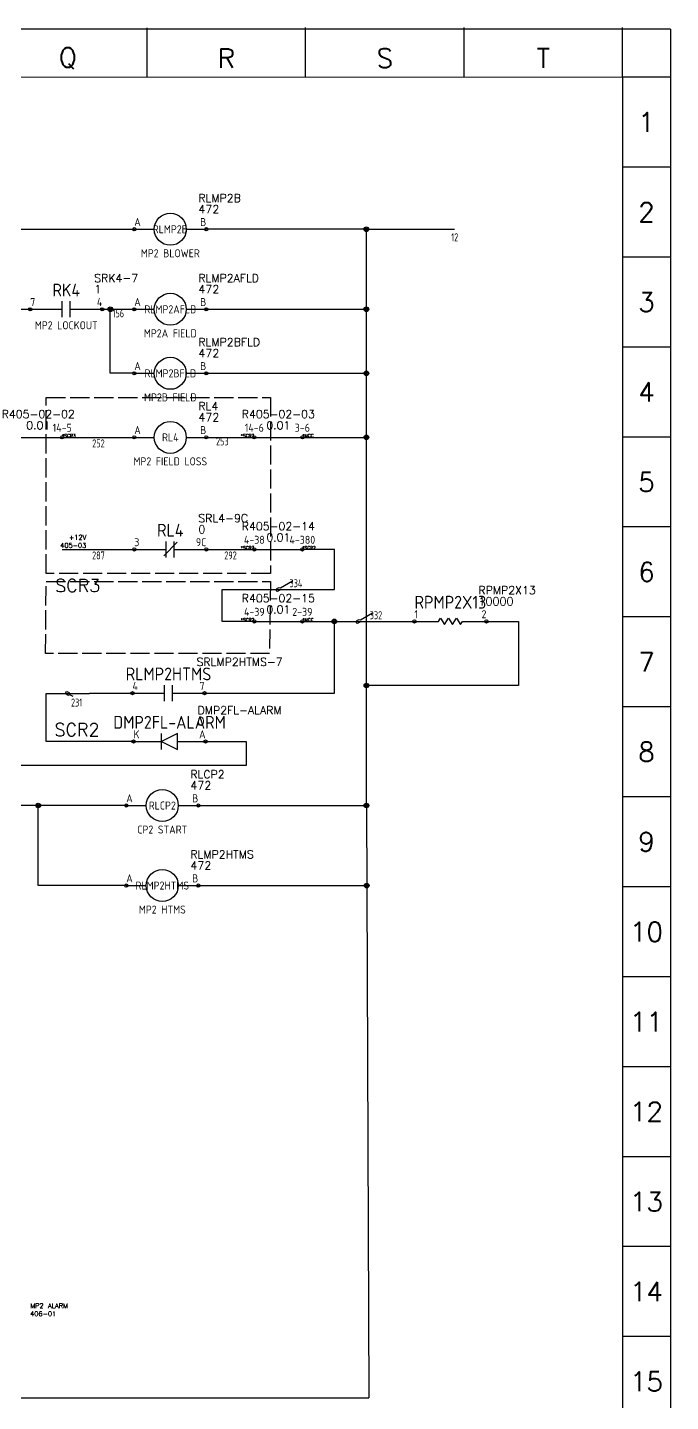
# Model space of a CAD drawing. Header units: millimetres. Extents: x 0 to 1020, y 0 to 646.
# Drawn here: x 819.1 to 1020, y 216.3 to 645.5 of the extents above; entities that cross this region are included whole.
import ezdxf
from ezdxf.enums import TextEntityAlignment as Align

# ---------------------------------------------------------------- set-up
doc = ezdxf.new("R2010")
doc.units = ezdxf.units.MM
doc.header["$LTSCALE"] = 0.5
doc.linetypes.add('ACAD_ISO02W100', pattern=[15, 12, -3])
for name, color, linetype in [('LOCBOX', 7, 'ACAD_ISO02W100'), ('NETLIST', 50, 'Continuous'), ('OUTLINE_GRID', 7, 'Continuous'), ('SYMS', 7, 'Continuous'), ('WIREFIXED', 7, 'Continuous'), ('WIRENO', 7, 'Continuous'), ('WIRES', 7, 'Continuous')]:
    doc.layers.add(name, color=color, linetype=linetype)
doc.styles.get("Standard").update_dxf_attribs({"font": 'txt.shx', "bigfont": 'gbcbig.shx'})
doc.styles.add('WD_IEC', font='isocp2.shx', dxfattribs={"width": 0.9, "height": 4})

# ---------------------------------------------------------------- blocks, each defined once
blk = doc.blocks.new('2010 Grid')
at = {"layer": 'OUTLINE_GRID'}
for p, q in [((850, 481.25), (0, 481.25)), ((713.75, 468.68), (713.75, 481.62)), ((755, 468.7), (755, 481.64)), ((796.25, 468.72), (796.25, 481.67)), ((837.5, 468.74), (837.5, 481.69)), ((850, 481.25), (850, 0)), ((837.5, 468.74), (12.5, 468.31)), ((837.5, 468.74), (837.5, 0)), ((850, 468.74), (837.5, 468.74)), ((850, 445.33), (837.5, 445.33)), ((850, 421.91), (837.5, 421.91)), ((850, 398.5), (837.5, 398.5)), ((850, 375.08), (837.5, 375.08)), ((850, 351.67), (837.5, 351.67)), ((850, 328.25), (837.5, 328.25)), ((850, 304.84), (837.5, 304.84)), ((850, 281.42), (837.5, 281.42)), ((850, 258.01), (837.5, 258.01)), ((850, 234.59), (837.5, 234.59)), ((850, 211.18), (837.5, 211.18)), ((850, 187.76), (837.5, 187.76)), ((850, 164.35), (837.5, 164.35)), ((850, 140.93), (837.5, 140.93))]:
    blk.add_line(p, q, dxfattribs=at)
at = {"layer": 'OUTLINE_GRID', "char_height": 5, "width": 17.7556, "attachment_point": 5}
for s, insert in [('Q', (693.12, 473.63)), ('R', (734.38, 473.65)), ('S', (775.62, 473.67)), ('T', (816.88, 473.69)), ('1', (843.75, 457.04)), ('2', (843.75, 433.62)), ('3', (843.75, 410.21)), ('4', (843.75, 386.79)), ('5', (843.75, 363.37)), ('6', (843.75, 339.96)), ('7', (843.75, 316.54)), ('8', (843.75, 293.13)), ('9', (843.75, 269.71)), ('10', (843.75, 246.3)), ('11', (843.75, 222.88)), ('12', (843.75, 199.47)), ('13', (843.75, 176.05)), ('14', (843.75, 152.64)), ('15', (843.75, 129.22))]:
    blk.add_mtext(s, dxfattribs=dict(at, insert=insert))
blk = doc.blocks.new('INTERCONNECT-H1')
blk.add_line((-2.5, 0), (12.5, 0))
for centre in [(-2.5, 0), (12.5, 0)]:
    blk.add_circle(centre, 0.5)
at = {"style": 'WD_IEC', "flags": 1}
for tag, height, p in [('LOC', 4, (5, 10)), ('TAG1', 4, (-2.43, 3.16)), ('DESC1', 2.5, (5, -2.5))]:
    blk.add_attdef(tag, text='', height=height, dxfattribs=at).set_placement(p, align=Align.MIDDLE_CENTER)
at = {"style": 'WD_IEC', "flags": 8}
for tag, p in [('TERM01', (-2.5, 1)), ('TERM02', (12.5, 1))]:
    blk.add_attdef(tag, text='', height=2.5, dxfattribs=at).set_placement(p, align=Align.BOTTOM_CENTER)
at = {"style": 'WD_IEC', "flags": 1}
blk.add_attdef('X4TERM01', (-2.5, 0), '', height=0.5, dxfattribs=at)
blk.add_attdef('X1TERM02', text='', height=0.5, dxfattribs=at).set_placement((12.5, 0), align=Align.RIGHT)
at = {"layer": 'NETLIST'}
for tag, p in [('NETVALUE', (5, 2.5)), ('NETTAG', (5, 6))]:
    blk.add_attdef(tag, text='', height=2.5, dxfattribs=at).set_placement(p, align=Align.CENTER)
blk.add_attdef('X4TERMDESC01', text='', height=1, dxfattribs=at).set_placement((-2.5, 0), align=Align.RIGHT)
blk.add_attdef('X1TERMDESC02', (12.5, 0), '', height=1, dxfattribs=at)
blk = doc.blocks.new('WD_WNH2')
at = {"linetype": 'Continuous', "style": 'WD_IEC', "width": 0.8}
blk.add_attdef('WIRENO', text='', height=2.5, dxfattribs=at).set_placement((0, 0), align=Align.TOP_CENTER)
at = {"style": 'WD_IEC', "flags": 1}
for tag, p in [('W02USER', (0, -1.21)), ('W03USER', (0, -1.33)), ('W04USER', (0, -1.46)), ('W05USER', (0, -1.58)), ('W06USER', (0, -1.71)), ('W07USER', (0, -1.83)), ('W08USER', (0, -1.96)), ('W09USER', (0, -2.08)), ('W01USER', (0, -1.08)), ('W10USER', (0, -2.21))]:
    blk.add_attdef(tag, text='', height=0.08, dxfattribs=at).set_placement(p, align=Align.CENTER)
blk = doc.blocks.new('CONTACTOR-H')
for p, q in [((0, 0), (6.25, 0)), ((16.25, 0), (22.5, 0))]:
    blk.add_line(p, q)
for centre, radius in [((11.25, 0), 5), ((0, 0), 0.5), ((22.5, 0), 0.5)]:
    blk.add_circle(centre, radius)
at = {"style": 'WD_IEC', "flags": 1}
blk.add_attdef('LOC', text='', height=4, dxfattribs=at).set_placement((11.25, 8.5), align=Align.MIDDLE_CENTER)
at = {"style": 'WD_IEC'}
for tag, p, height, flags in [('X4TERM01', (0, 0), 0.64, 1), ('TERM01', (0, 1), 2.5, 8), ('X1TERM02', (22.5, 0), 0.64, 1)]:
    blk.add_attdef(tag, p, '', height=height, dxfattribs=dict(at, flags=flags))
for tag, height, p in [('TAG1', 4, (11.25, 0)), ('DESC1', 2.5, (11.25, -7.5))]:
    blk.add_attdef(tag, text='', height=height, dxfattribs=at).set_placement(p, align=Align.MIDDLE_CENTER)
at = {"style": 'WD_IEC', "flags": 8}
blk.add_attdef('TERM02', text='', height=2.5, dxfattribs=at).set_placement((22.5, 1), align=Align.RIGHT)
at = {"layer": 'NETLIST'}
for tag, p, height in [('NETTAG', (20, 8.5), 2.5), ('NETVALUE', (20, 5), 2.56)]:
    blk.add_attdef(tag, p, '', height=height, dxfattribs=at)
blk = doc.blocks.new('WDDOT')
for radius in [0.72, 0.449, 0.223]:
    blk.add_circle((0, 0), radius)
blk = doc.blocks.new('CONTACT-NC')
for p, q in [((0, 0), (10, 0)), ((13.35, 2.25), (9.28, -2.05)), ((10, -2.5), (10, 2.5)), ((12.5, -2.5), (12.5, 2.5)), ((12.5, 0), (22.5, 0))]:
    blk.add_line(p, q)
for centre in [(0, 0), (22.5, 0)]:
    blk.add_circle(centre, 0.5)
at = {"style": 'WD_IEC', "flags": 1}
blk.add_attdef('LOC', text='', height=4, dxfattribs=at).set_placement((11.25, 11), align=Align.MIDDLE_CENTER)
at = {"style": 'WD_IEC'}
for tag, height, p in [('TAG1', 4, (11.25, 6)), ('DESC1', 2.5, (11.25, -5))]:
    blk.add_attdef(tag, text='', height=height, dxfattribs=at).set_placement(p, align=Align.MIDDLE_CENTER)
for tag, p, height, flags in [('X4TERM01', (0, 0), 0.64, 1), ('TERM01', (0, 1), 2.5, 8), ('X1TERM02', (22.5, 0), 0.64, 1)]:
    blk.add_attdef(tag, p, '', height=height, dxfattribs=dict(at, flags=flags))
at = {"style": 'WD_IEC', "flags": 8}
blk.add_attdef('TERM02', text='', height=2.5, dxfattribs=at).set_placement((22.5, 1), align=Align.RIGHT)
at = {"layer": 'NETLIST'}
for tag, p, height in [('NETTAG', (20, 8.5), 2.5), ('NETVALUE', (20, 5), 2.56)]:
    blk.add_attdef(tag, p, '', height=height, dxfattribs=at)
blk = doc.blocks.new('RESISTOR-1')
for p, q in [((0, 0), (7.5, 0)), ((7.5, 0), (8.12, 1)), ((8.12, 1), (9.38, -1)), ((9.38, -1), (10.62, 1)), ((10.62, 1), (11.88, -1)), ((11.88, -1), (13.12, 1)), ((13.12, 1), (14.38, -1)), ((14.38, -1), (15, 0)), ((15, 0), (22.5, 0))]:
    blk.add_line(p, q)
for centre in [(0, 0), (22.5, 0)]:
    blk.add_circle(centre, 0.5)
at = {"style": 'WD_IEC', "flags": 1}
blk.add_attdef('LOC', text='', height=4, dxfattribs=at).set_placement((11.25, 11), align=Align.MIDDLE_CENTER)
at = {"style": 'WD_IEC'}
for tag, height, p in [('TAG1', 4, (11.25, 6)), ('DESC1', 2.5, (10.75, -3))]:
    blk.add_attdef(tag, text='', height=height, dxfattribs=at).set_placement(p, align=Align.MIDDLE_CENTER)
for tag, p, height, flags in [('X4TERM01', (0, 0), 0.64, 1), ('TERM01', (0, 1), 2.5, 8), ('X1TERM02', (22.5, 0), 0.64, 1)]:
    blk.add_attdef(tag, p, '', height=height, dxfattribs=dict(at, flags=flags))
at = {"style": 'WD_IEC', "flags": 8}
blk.add_attdef('TERM02', text='', height=2.5, dxfattribs=at).set_placement((22.5, 1), align=Align.RIGHT)
at = {"layer": 'NETLIST'}
for tag, p, height in [('NETTAG', (20, 8.5), 2.5), ('NETVALUE', (20, 5), 2.56)]:
    blk.add_attdef(tag, p, '', height=height, dxfattribs=at)
blk = doc.blocks.new('CONTACT-NO')
for p, q in [((2.5, 0), (12.5, 0)), ((12.5, -2.5), (12.5, 2.5)), ((15, -2.5), (15, 2.5)), ((15, 0), (25, 0))]:
    blk.add_line(p, q)
for centre in [(2.5, 0), (25, 0)]:
    blk.add_circle(centre, 0.5)
at = {"style": 'WD_IEC', "flags": 1}
blk.add_attdef('LOC', text='', height=4, dxfattribs=at).set_placement((13.75, 11), align=Align.MIDDLE_CENTER)
at = {"style": 'WD_IEC'}
for tag, height, p in [('TAG1', 4, (13.75, 6)), ('DESC1', 2.5, (13.75, -5))]:
    blk.add_attdef(tag, text='', height=height, dxfattribs=at).set_placement(p, align=Align.MIDDLE_CENTER)
for tag, p, height, flags in [('X4TERM01', (2.5, 0), 0.64, 1), ('TERM01', (2.5, 1), 2.5, 8), ('X1TERM02', (25, 0), 0.64, 1)]:
    blk.add_attdef(tag, p, '', height=height, dxfattribs=dict(at, flags=flags))
at = {"style": 'WD_IEC', "flags": 8}
blk.add_attdef('TERM02', text='', height=2.5, dxfattribs=at).set_placement((25, 1), align=Align.RIGHT)
at = {"layer": 'NETLIST'}
for tag, p, height in [('NETTAG', (22.5, 8.5), 2.5), ('NETVALUE', (22.5, 5), 2.56)]:
    blk.add_attdef(tag, p, '', height=height, dxfattribs=at)
blk = doc.blocks.new('DIODE-L')
for p, q in [((-22.5, 0), (-13.75, 0)), ((-13.75, -2.5), (-13.75, 2.5)), ((-8.75, 2.5), (-13.75, 0)), ((-13.75, 0), (-8.75, -2.5)), ((-8.75, -2.5), (-8.75, 2.5)), ((-8.75, 0), (0, 0))]:
    blk.add_line(p, q)
for centre in [(-22.5, 0), (0, 0)]:
    blk.add_circle(centre, 0.5)
at = {"style": 'WD_IEC', "flags": 1}
blk.add_attdef('LOC', text='', height=4, dxfattribs=at).set_placement((-11.25, 11), align=Align.MIDDLE_CENTER)
at = {"style": 'WD_IEC'}
for tag, height, p in [('TAG1', 4, (-11.25, 6)), ('DESC1', 2.5, (-11.25, -5))]:
    blk.add_attdef(tag, text='', height=height, dxfattribs=at).set_placement(p, align=Align.MIDDLE_CENTER)
for tag, p, height, flags in [('X4TERM01', (-22.5, 0), 0.64, 1), ('TERM01', (-22.5, 1), 2.5, 8), ('X1TERM02', (0, 0), 0.64, 1)]:
    blk.add_attdef(tag, p, '', height=height, dxfattribs=dict(at, flags=flags))
at = {"style": 'WD_IEC', "flags": 8}
blk.add_attdef('TERM02', text='', height=2.5, dxfattribs=at).set_placement((0, 1), align=Align.RIGHT)
at = {"layer": 'NETLIST'}
for tag, p, height in [('NETTAG', (-2.5, 8.5), 2.5), ('NETVALUE', (-2.5, 5), 2.56)]:
    blk.add_attdef(tag, p, '', height=height, dxfattribs=at)

msp = doc.modelspace()

# ---------------------------------------------------------------- linework, layer by layer
at = {"layer": 'LOCBOX'}
for points in [[(825, 530), (895, 530), (895, 475), (825, 475)], [(825, 472.5), (895, 472.5), (894.77, 450), (824.77, 450)]]:
    msp.add_lwpolyline(points, close=True, dxfattribs=at)
at = {"layer": 'WIREFIXED'}
msp.add_lwpolyline([(901.9, 472.54), (898.19, 470.4), (897.65, 470.54), (896.96, 470.15), (896.81, 469.6), (897.35, 469.46), (898.04, 469.85), (898.11, 470.13)], dxfattribs=at)
at = {"layer": 'WIRENO'}
for points in [[(926.9, 462.54), (923.19, 460.4), (922.65, 460.54), (921.96, 460.15), (921.81, 459.6), (922.35, 459.46), (923.04, 459.85), (923.11, 460.13)], [(833.39, 436.55), (832.42, 437.1), (832.28, 437.65), (831.59, 438.04), (831.05, 437.9), (831.19, 437.35), (831.88, 436.96), (832.15, 437.03)]]:
    msp.add_lwpolyline(points, dxfattribs=at)
at = {"layer": 'WIRES'}
for p, q in [((505, 582.5), (852.5, 582.5)), ((925, 582.5), (875, 582.5)), ((925, 402.5), (925, 582.5)), ((925, 582.5), (952.5, 582.5)), ((795, 557.5), (820, 557.5)), ((842.5, 557.5), (852.5, 557.5)), ((845, 537.5), (845, 557.5)), ((875, 557.5), (925, 557.5)), ((852.5, 537.5), (845, 537.5)), ((875, 537.5), (925, 537.5)), ((830, 517.5), (852.5, 517.5)), ((875, 517.5), (890, 517.5)), ((905, 517.5), (925, 517.5)), ((830, 482.5), (852.5, 482.5)), ((875, 482.5), (890, 482.5)), ((915, 482.5), (905, 482.5)), ((915, 470), (915, 482.5)), ((880, 460), (880, 470)), ((880, 470), (915, 470)), ((890, 460), (880, 460)), ((905, 460), (940, 460)), ((915, 437.6), (915, 460)), ((962.5, 460), (972.5, 460)), ((972.5, 460), (972.5, 440)), ((972.5, 440), (925, 440)), ((825, 422.5), (825, 437.5)), ((825, 437.5), (838.47, 437.5)), ((838.47, 437.6), (838.47, 437.5)), ((838.47, 437.6), (851.95, 437.6)), ((874.45, 437.6), (915, 437.6)), ((852.27, 422.5), (825, 422.5)), ((874.77, 422.5), (887.5, 422.5)), ((887.5, 422.5), (887.5, 415)), ((887.5, 415), (800, 415)), ((850, 402.5), (542.5, 402.5)), ((822.5, 377.5), (822.5, 402.5)), ((872.5, 402.5), (925, 402.5)), ((925, 402.5), (925.72, 217.5)), ((850, 377.5), (822.5, 377.5)), ((872.5, 377.5), (925.1, 377.5)), ((727.5, 217.5), (925.72, 217.5))]:
    msp.add_line(p, q, dxfattribs=at)

# ---------------------------------------------------------------- block references
at = {"xscale": 1.2, "yscale": 1.2, "zscale": 1.2}
msp.add_blockref('2010 Grid', (0, 67.5), dxfattribs=at)
ref = msp.add_blockref('CONTACTOR-H', (852.5, 582.5))
ref.add_attrib('TERM02', 'B', dxfattribs={"height": 2.5, "style": 'WD_IEC'}).set_placement((875, 583.5), align=Align.RIGHT)
ref.add_attrib('TERM01', 'A', (852.5, 583.5), dxfattribs={"height": 2.5, "style": 'WD_IEC'})
ref.add_attrib('DESC1', 'MP2 BLOWER', dxfattribs={"height": 2.5, "style": 'WD_IEC'}).set_placement((863.75, 575), align=Align.MIDDLE_CENTER)
ref.add_attrib('TAG1', 'RLMP2B', dxfattribs={"height": 2.5, "style": 'WD_IEC'}).set_placement((863.75, 582.5), align=Align.MIDDLE_CENTER)
ref.add_attrib('NETVALUE', '472', (872.5, 587.5), dxfattribs={"layer": 'NETLIST', "height": 2.56})
ref.add_attrib('NETTAG', 'RLMP2B', (872.5, 591), dxfattribs={"layer": 'NETLIST', "height": 2.5})
ref = msp.add_blockref('CONTACT-NO', (817.5, 557.5))
ref.add_attrib('NETTAG', 'SRK4-7', (840, 566), dxfattribs={"layer": 'NETLIST', "height": 2.5})
ref.add_attrib('NETVALUE', '1', (840, 562.5), dxfattribs={"layer": 'NETLIST', "height": 2.56})
ref.add_attrib('TAG1', 'RK4', dxfattribs={"height": 4, "style": 'WD_IEC'}).set_placement((831.25, 563.5), align=Align.MIDDLE_CENTER)
ref.add_attrib('DESC1', 'MP2 LOCKOUT', dxfattribs={"height": 2.5, "style": 'WD_IEC'}).set_placement((831.25, 552.5), align=Align.MIDDLE_CENTER)
ref.add_attrib('TERM01', '7', (820, 558.5), dxfattribs={"height": 2.5, "style": 'WD_IEC'})
ref.add_attrib('TERM02', '4', dxfattribs={"height": 2.5, "style": 'WD_IEC'}).set_placement((842.5, 558.5), align=Align.RIGHT)
ref = msp.add_blockref('CONTACTOR-H', (852.5, 557.5))
ref.add_attrib('TERM02', 'B', dxfattribs={"height": 2.5, "style": 'WD_IEC'}).set_placement((875, 558.5), align=Align.RIGHT)
ref.add_attrib('TERM01', 'A', (852.5, 558.5), dxfattribs={"height": 2.5, "style": 'WD_IEC'})
ref.add_attrib('DESC1', 'MP2A FIELD', dxfattribs={"height": 2.5, "style": 'WD_IEC'}).set_placement((863.75, 550), align=Align.MIDDLE_CENTER)
ref.add_attrib('TAG1', 'RLMP2AFLD', dxfattribs={"height": 2.5, "style": 'WD_IEC'}).set_placement((863.75, 557.5), align=Align.MIDDLE_CENTER)
ref.add_attrib('NETVALUE', '472', (872.5, 562.5), dxfattribs={"layer": 'NETLIST', "height": 2.56})
ref.add_attrib('NETTAG', 'RLMP2AFLD', (872.5, 566), dxfattribs={"layer": 'NETLIST', "height": 2.5})
ref = msp.add_blockref('CONTACTOR-H', (852.5, 537.5))
ref.add_attrib('TERM02', 'B', dxfattribs={"height": 2.5, "style": 'WD_IEC'}).set_placement((875, 538.5), align=Align.RIGHT)
ref.add_attrib('TERM01', 'A', (852.5, 538.5), dxfattribs={"height": 2.5, "style": 'WD_IEC'})
ref.add_attrib('DESC1', 'MP2B FIELD', dxfattribs={"height": 2.5, "style": 'WD_IEC'}).set_placement((863.75, 530), align=Align.MIDDLE_CENTER)
ref.add_attrib('TAG1', 'RLMP2BFLD', dxfattribs={"height": 2.5, "style": 'WD_IEC'}).set_placement((863.75, 537.5), align=Align.MIDDLE_CENTER)
ref.add_attrib('NETVALUE', '472', (872.5, 542.5), dxfattribs={"layer": 'NETLIST', "height": 2.56})
ref.add_attrib('NETTAG', 'RLMP2BFLD', (872.5, 546), dxfattribs={"layer": 'NETLIST', "height": 2.5})
ref = msp.add_blockref('CONTACTOR-H', (852.5, 517.5))
ref.add_attrib('TERM02', 'B', dxfattribs={"height": 2.5, "style": 'WD_IEC'}).set_placement((875, 518.5), align=Align.RIGHT)
ref.add_attrib('TERM01', 'A', (852.5, 518.5), dxfattribs={"height": 2.5, "style": 'WD_IEC'})
ref.add_attrib('DESC1', 'MP2 FIELD LOSS', dxfattribs={"height": 2.5, "style": 'WD_IEC'}).set_placement((863.75, 510), align=Align.MIDDLE_CENTER)
ref.add_attrib('TAG1', 'RL4', dxfattribs={"height": 2.5, "style": 'WD_IEC'}).set_placement((863.75, 517.5), align=Align.MIDDLE_CENTER)
ref.add_attrib('NETVALUE', '472', (872.5, 522.5), dxfattribs={"layer": 'NETLIST', "height": 2.56})
ref.add_attrib('NETTAG', 'RL4', (872.5, 526), dxfattribs={"layer": 'NETLIST', "height": 2.5})
ref = msp.add_blockref('INTERCONNECT-H1', (817.5, 517.5))
ref.add_attrib('TERM02', '14-5', dxfattribs={"height": 2.5, "style": 'WD_IEC'}).set_placement((830, 518.5), align=Align.BOTTOM_CENTER)
ref.add_attrib('TERM01', '3-5', dxfattribs={"height": 2.5, "style": 'WD_IEC'}).set_placement((815, 518.5), align=Align.BOTTOM_CENTER)
ref.add_attrib('NETVALUE', '0.01', dxfattribs={"layer": 'NETLIST', "height": 2.5}).set_placement((822.5, 520), align=Align.CENTER)
ref.add_attrib('NETTAG', 'R405-02-02', dxfattribs={"layer": 'NETLIST', "height": 2.5}).set_placement((822.5, 523.5), align=Align.CENTER)
ref.add_attrib('X4TERMDESC01', '*MCC', dxfattribs={"layer": 'NETLIST', "height": 1}).set_placement((815, 517.5), align=Align.RIGHT)
ref.add_attrib('X1TERMDESC02', '*SCR3', (830, 517.5), dxfattribs={"layer": 'NETLIST', "height": 1})
ref = msp.add_blockref('INTERCONNECT-H1', (892.5, 517.5))
ref.add_attrib('TERM02', '3-6', dxfattribs={"height": 2.5, "style": 'WD_IEC'}).set_placement((905, 518.5), align=Align.BOTTOM_CENTER)
ref.add_attrib('TERM01', '14-6', dxfattribs={"height": 2.5, "style": 'WD_IEC'}).set_placement((890, 518.5), align=Align.BOTTOM_CENTER)
ref.add_attrib('NETVALUE', '0.01', dxfattribs={"layer": 'NETLIST', "height": 2.5}).set_placement((897.5, 520), align=Align.CENTER)
ref.add_attrib('NETTAG', 'R405-02-03', dxfattribs={"layer": 'NETLIST', "height": 2.5}).set_placement((897.5, 523.5), align=Align.CENTER)
ref.add_attrib('X4TERMDESC01', '*SCR3', dxfattribs={"layer": 'NETLIST', "height": 1}).set_placement((890, 517.5), align=Align.RIGHT)
ref.add_attrib('X1TERMDESC02', '*MCC', (905, 517.5), dxfattribs={"layer": 'NETLIST', "height": 1})
ref = msp.add_blockref('CONTACT-NC', (852.5, 482.5))
ref.add_attrib('TERM02', '9C', dxfattribs={"height": 2.5, "style": 'WD_IEC'}).set_placement((875, 483.5), align=Align.RIGHT)
ref.add_attrib('TERM01', '3', (852.5, 483.5), dxfattribs={"height": 2.5, "style": 'WD_IEC'})
ref.add_attrib('TAG1', 'RL4', dxfattribs={"height": 4, "style": 'WD_IEC'}).set_placement((863.75, 488.5), align=Align.MIDDLE_CENTER)
ref.add_attrib('NETVALUE', '0', (872.5, 487.5), dxfattribs={"layer": 'NETLIST', "height": 2.56})
ref.add_attrib('NETTAG', 'SRL4-9C', (872.5, 491), dxfattribs={"layer": 'NETLIST', "height": 2.5})
ref = msp.add_blockref('INTERCONNECT-H1', (892.5, 482.5))
ref.add_attrib('TERM02', '4-380', dxfattribs={"height": 2.5, "style": 'WD_IEC'}).set_placement((905, 483.5), align=Align.BOTTOM_CENTER)
ref.add_attrib('TERM01', '4-38', dxfattribs={"height": 2.5, "style": 'WD_IEC'}).set_placement((890, 483.5), align=Align.BOTTOM_CENTER)
ref.add_attrib('NETVALUE', '0.01', dxfattribs={"layer": 'NETLIST', "height": 2.5}).set_placement((897.5, 485), align=Align.CENTER)
ref.add_attrib('NETTAG', 'R405-02-14', dxfattribs={"layer": 'NETLIST', "height": 2.5}).set_placement((897.5, 488.5), align=Align.CENTER)
ref.add_attrib('X4TERMDESC01', '*SCR3', dxfattribs={"layer": 'NETLIST', "height": 1}).set_placement((890, 482.5), align=Align.RIGHT)
ref.add_attrib('X1TERMDESC02', '*SCR2', (905, 482.5), dxfattribs={"layer": 'NETLIST', "height": 1})
ref = msp.add_blockref('INTERCONNECT-H1', (892.5, 460))
ref.add_attrib('TERM02', '2-39', dxfattribs={"height": 2.5, "style": 'WD_IEC'}).set_placement((905, 461), align=Align.BOTTOM_CENTER)
ref.add_attrib('TERM01', '4-39', dxfattribs={"height": 2.5, "style": 'WD_IEC'}).set_placement((890, 461), align=Align.BOTTOM_CENTER)
ref.add_attrib('NETVALUE', '0.01', dxfattribs={"layer": 'NETLIST', "height": 2.5}).set_placement((897.5, 462.5), align=Align.CENTER)
ref.add_attrib('NETTAG', 'R405-02-15', dxfattribs={"layer": 'NETLIST', "height": 2.5}).set_placement((897.5, 466), align=Align.CENTER)
ref.add_attrib('X4TERMDESC01', '*SCR2', dxfattribs={"layer": 'NETLIST', "height": 1}).set_placement((890, 460), align=Align.RIGHT)
ref.add_attrib('X1TERMDESC02', '*MCC', (905, 460), dxfattribs={"layer": 'NETLIST', "height": 1})
ref = msp.add_blockref('RESISTOR-1', (940, 460))
ref.add_attrib('NETTAG', 'RPMP2X13', (960, 468.5), dxfattribs={"layer": 'NETLIST', "height": 2.5})
ref.add_attrib('NETVALUE', '10000', (960, 465), dxfattribs={"layer": 'NETLIST', "height": 2.56})
ref.add_attrib('TAG1', 'RPMP2X13', dxfattribs={"height": 4, "style": 'WD_IEC'}).set_placement((951.25, 466), align=Align.MIDDLE_CENTER)
ref.add_attrib('TERM01', '1', (940, 461), dxfattribs={"height": 2.5, "style": 'WD_IEC'})
ref.add_attrib('TERM02', '2', dxfattribs={"height": 2.5, "style": 'WD_IEC'}).set_placement((962.5, 461), align=Align.RIGHT)
ref = msp.add_blockref('CONTACT-NO', (849.45, 437.6))
ref.add_attrib('NETTAG', 'SRLMP2HTMS-7', (871.95, 446.1), dxfattribs={"layer": 'NETLIST', "height": 2.5})
ref.add_attrib('NETVALUE', '1', (871.95, 442.6), dxfattribs={"layer": 'NETLIST', "height": 2.56})
ref.add_attrib('TAG1', 'RLMP2HTMS', dxfattribs={"height": 4, "style": 'WD_IEC'}).set_placement((863.2, 443.6), align=Align.MIDDLE_CENTER)
ref.add_attrib('TERM01', '4', (851.95, 438.6), dxfattribs={"height": 2.5, "style": 'WD_IEC'})
ref.add_attrib('TERM02', '7', dxfattribs={"height": 2.5, "style": 'WD_IEC'}).set_placement((874.45, 438.6), align=Align.RIGHT)
ref = msp.add_blockref('DIODE-L', (874.77, 422.5))
ref.add_attrib('NETTAG', 'DMP2FL-ALARM', (872.27, 431), dxfattribs={"layer": 'NETLIST', "height": 2.5})
ref.add_attrib('NETVALUE', '0', (872.27, 427.5), dxfattribs={"layer": 'NETLIST', "height": 2.56})
ref.add_attrib('TAG1', 'DMP2FL-ALARM', dxfattribs={"height": 4, "style": 'WD_IEC'}).set_placement((863.52, 428.5), align=Align.MIDDLE_CENTER)
ref.add_attrib('TERM01', 'K', (852.27, 423.5), dxfattribs={"height": 2.5, "style": 'WD_IEC'})
ref.add_attrib('TERM02', 'A', dxfattribs={"height": 2.5, "style": 'WD_IEC'}).set_placement((874.77, 423.5), align=Align.RIGHT)
ref = msp.add_blockref('CONTACTOR-H', (850, 402.5))
ref.add_attrib('TERM02', 'B', dxfattribs={"height": 2.5, "style": 'WD_IEC'}).set_placement((872.5, 403.5), align=Align.RIGHT)
ref.add_attrib('TERM01', 'A', (850, 403.5), dxfattribs={"height": 2.5, "style": 'WD_IEC'})
ref.add_attrib('DESC1', 'CP2 START', dxfattribs={"height": 2.5, "style": 'WD_IEC'}).set_placement((861.25, 395), align=Align.MIDDLE_CENTER)
ref.add_attrib('TAG1', 'RLCP2', dxfattribs={"height": 2.5, "style": 'WD_IEC'}).set_placement((861.25, 402.5), align=Align.MIDDLE_CENTER)
ref.add_attrib('NETVALUE', '472', (870, 407.5), dxfattribs={"layer": 'NETLIST', "height": 2.56})
ref.add_attrib('NETTAG', 'RLCP2', (870, 411), dxfattribs={"layer": 'NETLIST', "height": 2.5})
ref = msp.add_blockref('CONTACTOR-H', (850, 377.5))
ref.add_attrib('TERM02', 'B', dxfattribs={"height": 2.5, "style": 'WD_IEC'}).set_placement((872.5, 378.5), align=Align.RIGHT)
ref.add_attrib('TERM01', 'A', (850, 378.5), dxfattribs={"height": 2.5, "style": 'WD_IEC'})
ref.add_attrib('DESC1', 'MP2 HTMS', dxfattribs={"height": 2.5, "style": 'WD_IEC'}).set_placement((861.25, 370), align=Align.MIDDLE_CENTER)
ref.add_attrib('TAG1', 'RLMP2HTMS', dxfattribs={"height": 2.5, "style": 'WD_IEC'}).set_placement((861.25, 377.5), align=Align.MIDDLE_CENTER)
ref.add_attrib('NETVALUE', '472', (870, 382.5), dxfattribs={"layer": 'NETLIST', "height": 2.56})
ref.add_attrib('NETTAG', 'RLMP2HTMS', (870, 386), dxfattribs={"layer": 'NETLIST', "height": 2.5})
at = {"layer": 'SYMS'}
for p in [(925, 582.5), (845, 557.5), (925, 557.5), (925, 537.5), (925, 517.5), (915, 460), (925, 440), (822.5, 402.5), (925, 402.5), (925.1, 377.5)]:
    msp.add_blockref('WDDOT', p, dxfattribs=at)
at = {"layer": 'WIREFIXED'}
ref = msp.add_blockref('WD_WNH2', (952.5, 582.5), dxfattribs=at)
ref.add_attrib('WIRENOF', '12', dxfattribs={"linetype": 'Continuous', "height": 2.5, "style": 'WD_IEC', "width": 0.8}).set_placement((952.61, 581.23), align=Align.TOP_CENTER)
ref = msp.add_blockref('WD_WNH2', (841.25, 517.5), dxfattribs=at)
ref.add_attrib('WIRENOF', '252', dxfattribs={"linetype": 'Continuous', "height": 2.5, "style": 'WD_IEC', "width": 0.8}).set_placement((841.31, 516.87), align=Align.TOP_CENTER)
ref = msp.add_blockref('WD_WNH2', (880, 517.5), dxfattribs=at)
ref.add_attrib('WIRENOF', '253', dxfattribs={"linetype": 'Continuous', "height": 2.5, "style": 'WD_IEC', "width": 0.8}).set_placement((880, 517.5), align=Align.TOP_CENTER)
ref = msp.add_blockref('WD_WNH2', (841.25, 482.5), dxfattribs=at)
ref.add_attrib('WIRENOF', '287', dxfattribs={"linetype": 'Continuous', "height": 2.5, "style": 'WD_IEC', "width": 0.8}).set_placement((841.31, 481.87), align=Align.TOP_CENTER)
ref = msp.add_blockref('WD_WNH2', (882.5, 482.5), dxfattribs=at)
ref.add_attrib('WIRENOF', '292', dxfattribs={"linetype": 'Continuous', "height": 2.5, "style": 'WD_IEC', "width": 0.8}).set_placement((882.56, 481.87), align=Align.TOP_CENTER)
ref = msp.add_blockref('WD_WNH2', (897.5, 470), dxfattribs=at)
ref.add_attrib('WIRENOF', '334', dxfattribs={"linetype": 'Continuous', "height": 2.5, "style": 'WD_IEC', "width": 0.8}).set_placement((903, 473.18), align=Align.TOP_CENTER)
at = {"layer": 'WIRENO'}
ref = msp.add_blockref('WD_WNH2', (847.5, 557.5), dxfattribs=at)
ref.add_attrib('WIRENO', '156', dxfattribs={"linetype": 'Continuous', "height": 2.5, "style": 'WD_IEC', "width": 0.8}).set_placement((847.5, 557.5), align=Align.TOP_CENTER)
ref = msp.add_blockref('WD_WNH2', (922.5, 460), dxfattribs=at)
ref.add_attrib('WIRENO', '332', dxfattribs={"linetype": 'Continuous', "height": 2.5, "style": 'WD_IEC', "width": 0.8}).set_placement((928, 463.18), align=Align.TOP_CENTER)
ref = msp.add_blockref('WD_WNH2', (831.74, 437.5), dxfattribs=at)
ref.add_attrib('WIRENO', '231', dxfattribs={"linetype": 'Continuous', "height": 2.5, "style": 'WD_IEC', "width": 0.8}).set_placement((834.49, 435.91), align=Align.TOP_CENTER)

# ---------------------------------------------------------------- texts
at = {"char_height": 1.5}
for s, insert, attachment_point in [('+12V\\P405-03', (837.5, 485), 6), ('MP2 ALARM\\P406-01', (820, 245), 4)]:
    msp.add_mtext_dynamic_manual_height_columns(s, width=15, gutter_width=0.5, heights=[0], dxfattribs=dict(at, insert=insert, attachment_point=attachment_point))
at = {"layer": 'LOCBOX'}
for s, p in [('SCR3', (834.83, 468)), ('SCR2', (834.61, 423))]:
    msp.add_text(s, height=4, dxfattribs=at).set_placement(p, align=Align.BOTTOM_CENTER)

doc.saveas('drawing.dxf')
